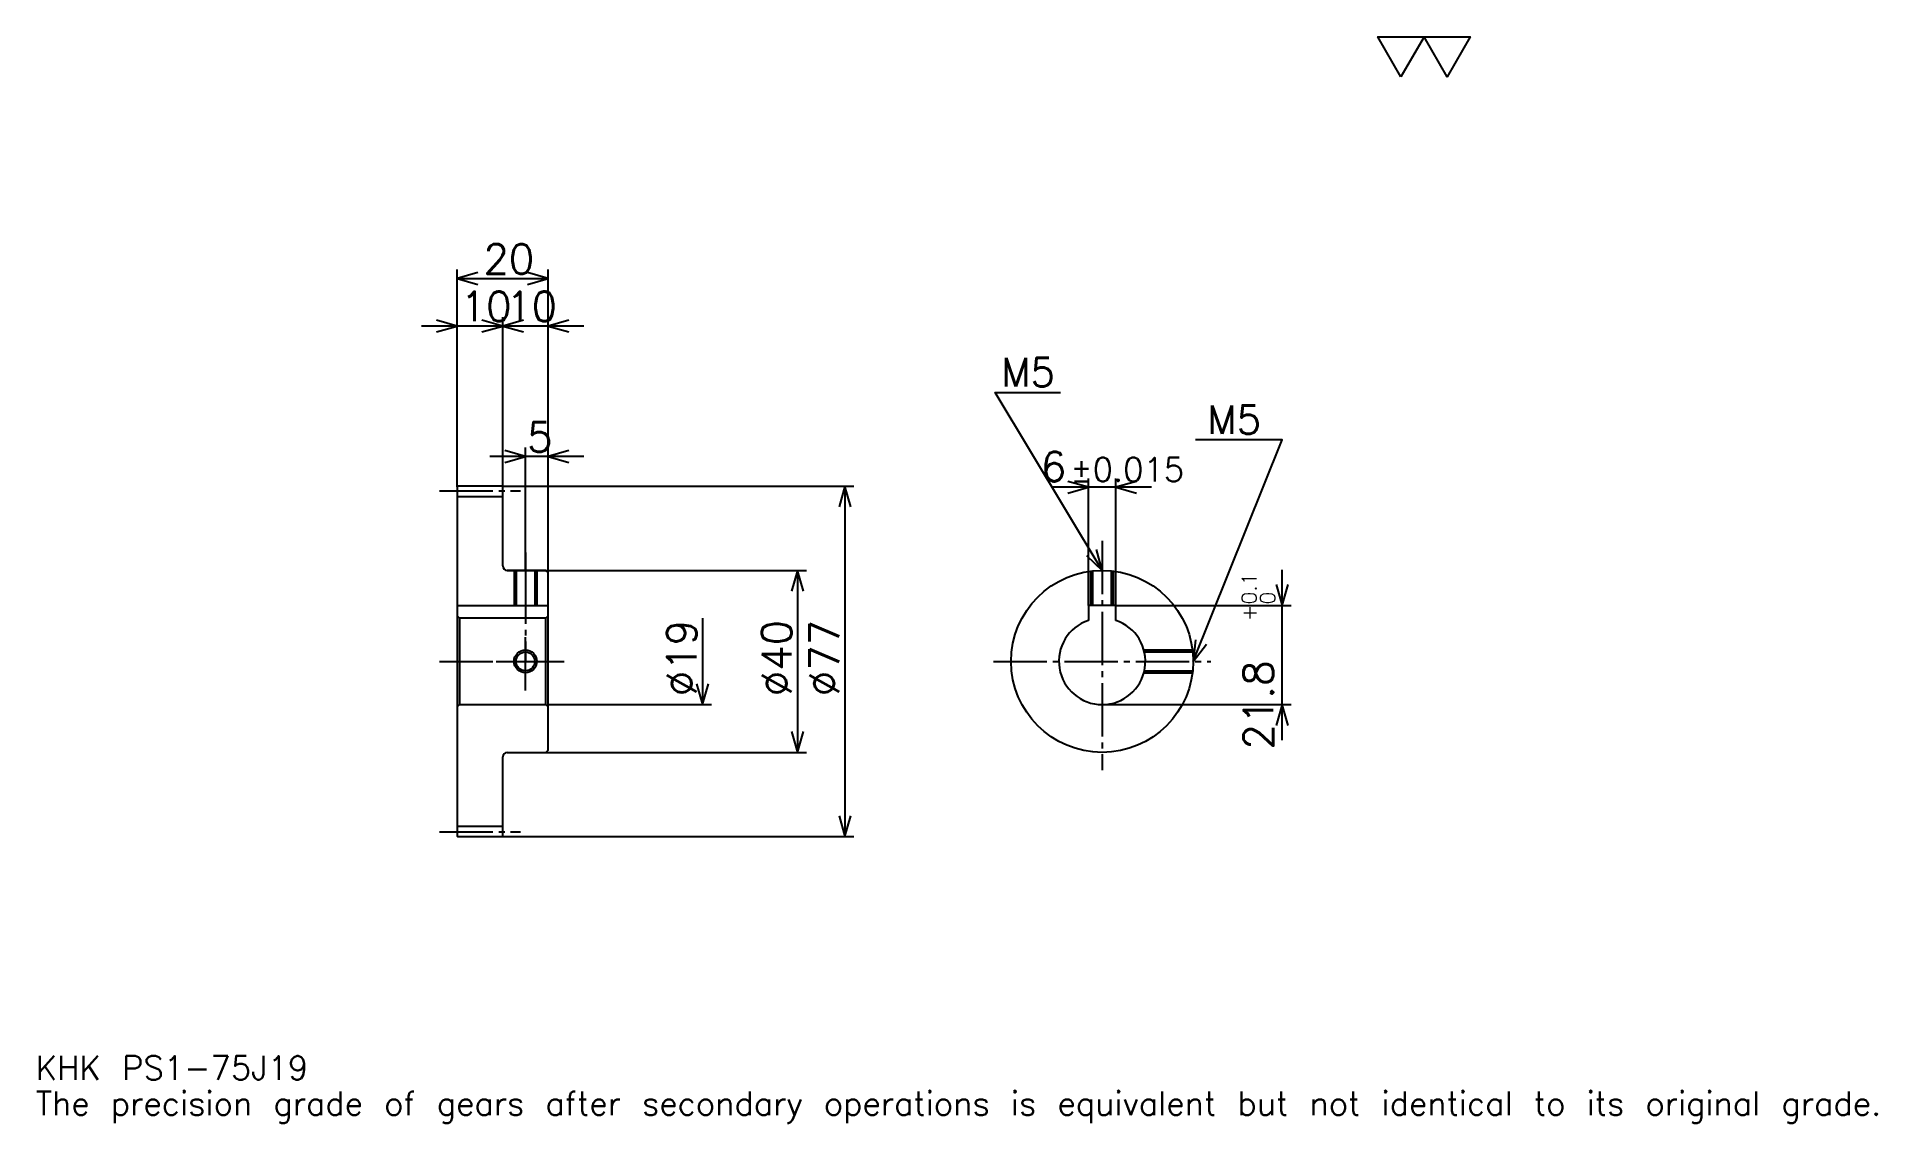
# Model space of a CAD drawing. Extents: x 13 to 418, y 5 to 244.
import ezdxf

# ---------------------------------------------------------------- set-up
doc = ezdxf.new("R2010")
doc.units = 0
doc.linetypes.add('DASHDOT', pattern=[15.652174, 11.73913, -1.304348, 1.304348, -1.304348])
doc.layers.get('0').update_dxf_attribs({"linetype": 'CONTINUOUS'})
doc.layers.add('DASHDOT', color=6, linetype='DASHDOT')
doc.styles.add('KANJI', font='TXT', dxfattribs={"bigfont": 'BIGFONT'})

msp = doc.modelspace()

# ---------------------------------------------------------------- linework, layer by layer
at = {"color": 5}
for p, q in [((105.652168, 144.804352), (105.652168, 192.41304)), ((105.652168, 190.456512), (125.652168, 190.456512)), ((125.652168, 144.804352), (125.652168, 192.41304)), ((123.478256, 180.021729), (97.82608, 180.021729)), ((133.478256, 180.021729), (107.82608, 180.021729)), ((115.652168, 144.804352), (115.652168, 181.978256)), ((133.478256, 151.32608), (112.82608, 151.32608)), ((120.652168, 144.804352), (120.652168, 153.282608)), ((244.391296, 118.604347), (244.391296, 146.521744)), ((250.391296, 118.604347), (250.391296, 146.521744)), ((105.652168, 144.704346), (105.652168, 144.804352)), ((115.55217, 144.804352), (125.652168, 144.804352)), ((115.652168, 144.704346), (115.652168, 144.804352)), ((120.652168, 126.304344), (120.652168, 144.804352)), ((120.652168, 126.304344), (120.652168, 144.804352)), ((125.652168, 144.804352), (192.82608, 144.804352)), ((125.652168, 125.804344), (125.652168, 144.804352)), ((190.869568, 144.804352), (190.869568, 67.804344)), ((258.217377, 144.565216), (236.565216, 144.565216)), ((116.652168, 126.304344), (125.652168, 126.304344)), ((125.652168, 126.304344), (182.391296, 126.304344)), ((180.434784, 126.304344), (180.434784, 86.304344)), ((286.956512, 88.978256), (286.956512, 126.430435)), ((250.391296, 118.604347), (288.913055, 118.604347)), ((159.565216, 115.804344), (159.565216, 96.804344)), ((125.652168, 96.804344), (161.521729, 96.804344)), ((247.391296, 96.804344), (288.913055, 96.804344)), ((116.652168, 86.304344), (125.652168, 86.304344)), ((125.652168, 86.304344), (182.391296, 86.304344)), ((115.55217, 67.804344), (125.652168, 67.804344)), ((125.652168, 67.804344), (192.82608, 67.804344))]:
    msp.add_line(p, q, dxfattribs=at)
at = {"color": 4}
for p, q in [((105.652168, 142.554352), (115.652168, 142.554352)), ((105.652168, 118.604347), (125.652168, 118.604347)), ((106.152168, 115.804344), (106.152168, 96.804344)), ((125.152168, 115.804344), (125.652168, 116.304344)), ((125.152168, 96.804344), (125.652168, 96.304344)), ((105.652168, 70.054344), (115.652168, 70.054344))]:
    msp.add_line(p, q, dxfattribs=at)
at = {"color": 7}
msp.add_lwpolyline([(313.043488, 234.782608), (307.956543, 243.600006), (328.304352, 243.600006), (323.217407, 234.782608), (318.130432, 243.600006), (313.043488, 234.782608)], dxfattribs=at)
at = {"color": 5}
for points in [[(110.217384, 191.760864), (105.652168, 190.456512), (110.217384, 189.152176)], [(121.086952, 189.152176), (125.652168, 190.456512), (121.086952, 191.760864)], [(101.086952, 178.717392), (105.652168, 180.021729), (101.086952, 181.32608)], [(111.086952, 178.717392), (115.652168, 180.021729), (111.086952, 181.32608)], [(120.217384, 181.32608), (115.652168, 180.021729), (120.217384, 178.717392)], [(130.217392, 181.32608), (125.652168, 180.021729), (130.217392, 178.717392)], [(247.391296, 126.304344), (223.91304, 165.434784), (238.260864, 165.434784)], [(267.391296, 106.304344), (286.956512, 155), (267.913055, 155)], [(116.086952, 150.021729), (120.652168, 151.32608), (116.086952, 152.630432)], [(130.217392, 152.630432), (125.652168, 151.32608), (130.217392, 150.021729)], [(239.82608, 143.260864), (244.391296, 144.565216), (239.82608, 145.869568)], [(254.956512, 145.869568), (250.391296, 144.565216), (254.956512, 143.260864)], [(192.173904, 140.239136), (190.869568, 144.804352), (189.565216, 140.239136)], [(243.924042, 129.547913), (247.391296, 126.304344), (246.16098, 130.890076)], [(181.73912, 121.739128), (180.434784, 126.304344), (179.130432, 121.739128)], [(285.652161, 123.169563), (286.956512, 118.604347), (288.260864, 123.169563)], [(267.882996, 111.026711), (267.391296, 106.304344), (270.303619, 110.054146)], [(158.260864, 101.36956), (159.565216, 96.804344), (160.869568, 101.36956)], [(288.260864, 92.239128), (286.956512, 96.804344), (285.652161, 92.239128)], [(179.130432, 90.86956), (180.434784, 86.304344), (181.73912, 90.86956)], [(189.565216, 72.36956), (190.869568, 67.804344), (192.173904, 72.36956)]]:
    msp.add_lwpolyline(points, dxfattribs=at)
at = {"color": 4}
for points in [[(115.652168, 127.304344), (115.652168, 144.704346), (115.55217, 144.804352), (105.752167, 144.804352), (105.652168, 144.704346), (105.652168, 96.304344)], [(116.652168, 86.304344), (125.152168, 86.304344), (125.652168, 86.804344), (125.652168, 125.804344), (125.152168, 126.304344), (116.652168, 126.304344)], [(118.152168, 126.304344), (118.152168, 118.604347)], [(118.587166, 126.304344), (118.587166, 118.604347)], [(122.717171, 126.304344), (122.717171, 118.604347)], [(123.152168, 126.304344), (123.152168, 118.604347)], [(244.891296, 118.604347), (244.891296, 126.147476)], [(245.326294, 118.604347), (245.326294, 126.197449)], [(249.456299, 118.604347), (249.456299, 126.197449)], [(249.891296, 118.604347), (249.891296, 126.147476)], [(250.391296, 115.318222), (250.391296, 118.604347), (244.391296, 118.604347), (244.391296, 115.318222)], [(105.652168, 96.304344), (106.152168, 96.804344), (125.152168, 96.804344), (125.152168, 115.804344), (106.152168, 115.804344), (105.652168, 116.304344)], [(256.556458, 108.804344), (267.234436, 108.804344)], [(256.664154, 108.369347), (267.284424, 108.369347)], [(256.556458, 103.804344), (267.234436, 103.804344)], [(256.664154, 104.239342), (267.284424, 104.239342)], [(105.652168, 96.304344), (105.652168, 67.904343), (105.752167, 67.804344), (115.55217, 67.804344), (115.652168, 67.904343), (115.652168, 85.304344)]]:
    msp.add_lwpolyline(points, dxfattribs=at)
for centre, radius in [((247.391296, 106.304344), 20), ((120.652168, 106.304344), 2.065)]:
    msp.add_circle(centre, radius, dxfattribs=at)
at = {"color": 7}
msp.add_circle((120.652168, 106.304344), 2.5, dxfattribs=at)
at = {"color": 4}
for centre, radius, start, end in [((116.652168, 127.304344), 1, 180, 270), ((247.391296, 106.304344), 9.5, 108.40848033, 71.59151967), ((116.652168, 85.304344), 1, 90, 180)]:
    msp.add_arc(centre, radius, start, end, dxfattribs=at)
at = {"layer": 'DASHDOT', "color": 7}
for p, q in [((101.739128, 143.804352), (119.565208, 143.804352)), ((247.391296, 132.82608), (247.391296, 82.391296)), ((120.652168, 126.304344), (120.652168, 106.304344)), ((101.739128, 106.304344), (129.565216, 106.304344)), ((223.478256, 106.304344), (271.304352, 106.304344)), ((101.739128, 68.804344), (119.565208, 68.804344))]:
    msp.add_line(p, q, dxfattribs=at)
for points in [[(120.652168, 130.217392), (120.652168, 114.691299)], [(120.652168, 99.891304), (120.652168, 112.717384)], [(114.23912, 106.304344), (127.065216, 106.304344)]]:
    msp.add_lwpolyline(points, dxfattribs=at)

# ---------------------------------------------------------------- texts
at = {"color": 7, "style": 'KANJI'}
for s, height, p in [('20', 6.521739, (111.41304, 191.5)), ('10', 6.521739, (106.41304, 181.065216)), ('10', 6.521739, (116.41304, 181.065216)), ('M5', 6.26087, (225.217377, 166.739136)), ('M5', 6.26087, (270.521729, 156.304352)), ('5', 6.521739, (121.0326, 152.369568)), ('6', 6.521739, (233.929138, 145.869568)), ('%%p0.015', 5.217391, (240.384857, 145.869568)), ('KHK PS1-75J19', 5.217391, (13.043478, 14.347826)), ('The precision grade of gears after secondary operations is equivalent but not identical to its original grade.', 5.217391, (13.043478, 6.521739))]:
    msp.add_text(s, height=height, dxfattribs=at).set_placement(p)
for s, height, p in [('0.1', 3.26087, (281.347839, 118.809372)), ('+', 3.26087, (281.347839, 115.157196)), ('0', 3.26087, (285.391296, 118.809372)), ('%%c19', 6.521739, (158.260864, 98.641296)), ('%%c40', 6.521739, (179.130432, 98.641296)), ('%%c77', 6.521739, (189.565216, 98.641296)), ('21.8', 6.521739, (285, 86.928528))]:
    msp.add_text(s, height=height, rotation=90, dxfattribs=at).set_placement(p)

doc.saveas('drawing.dxf')
